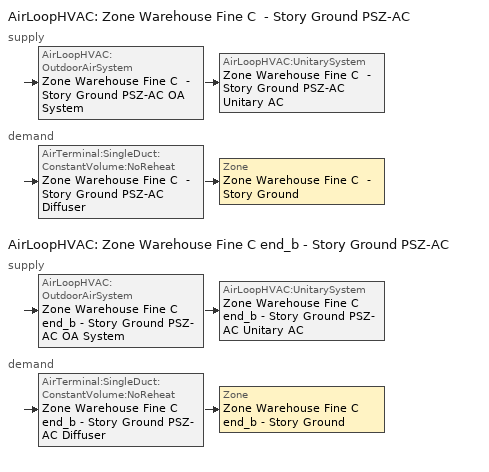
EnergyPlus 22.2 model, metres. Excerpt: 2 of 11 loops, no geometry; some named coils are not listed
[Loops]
AirLoopHVAC 'Zone Warehouse Fine C  - Story Ground PSZ-AC'
 supply: AirLoopHVAC:OutdoorAirSystem 'Zone Warehouse Fine C  - Story Ground PSZ-AC OA System' > AirLoopHVAC:UnitarySystem 'Zone Warehouse Fine C  - Story Ground PSZ-AC Unitary AC'
 demand: AirTerminal:SingleDuct:ConstantVolume:NoReheat 'Zone Warehouse Fine C  - Story Ground PSZ-AC Diffuser' > Zone 'Zone Warehouse Fine C  - Story Ground'
AirLoopHVAC 'Zone Warehouse Fine C end_b - Story Ground PSZ-AC'
 supply: AirLoopHVAC:OutdoorAirSystem 'Zone Warehouse Fine C end_b - Story Ground PSZ-AC OA System' > AirLoopHVAC:UnitarySystem 'Zone Warehouse Fine C end_b - Story Ground PSZ-AC Unitary AC'
 demand: AirTerminal:SingleDuct:ConstantVolume:NoReheat 'Zone Warehouse Fine C end_b - Story Ground PSZ-AC Diffuser' > Zone 'Zone Warehouse Fine C end_b - Story Ground'
[SizingPeriod:DesignDay] Day of Month=21; Day Type=SummerDesignDay; Dry-Bulb Temperature Range Modifier Type=DefaultMultipliers; Humidity Condition Type=Wetbulb; Barometric Pressure {Pa}=100917; Wind Speed {m/s}=5; Wind Direction {deg}=320; Rain Indicator=No; Snow Indicator=No; Daylight Saving Time Indicator=No; Solar Model Indicator=ASHRAETau; Begin Environment Reset Mode=FullResetAtBeginEnvironment
Name | Month | Maximum Dry-Bulb Temperature {C} | Daily Dry-Bulb Temperature Range {deltaC} | Wetbulb or DewPoint at Maximum Dry-Bulb {C} | ASHRAE Clear Sky Optical Depth for Beam Irradiance (taub) | ASHRAE Clear Sky Optical Depth for Diffuse Irradiance (taud)
Kodiak March .4% Condns WB=>MCDB | 3 | 6.3 | 5.5 | 5.2 | 0.337 | 2.384
Kodiak May .4% Condns DB=>MCWB | 5 | 18.8 | 5.9 | 10.5 | 0.314 | 2.447
Kodiak May .4% Condns WB=>MCDB | 5 | 17 | 5.9 | 11.2 | 0.314 | 2.447
Kodiak November .4% Condns DB=>MCWB | 11 | 9.4 | 5.3 | 7.3 | 0.358 | 2.388
Kodiak November .4% Condns WB=>MCDB | 11 | 8.7 | 5.3 | 8.2 | 0.358 | 2.388
Kodiak October .4% Condns DB=>MCWB | 10 | 12.6 | 6.2 | 9.4 | 0.34 | 2.431
Kodiak October .4% Condns WB=>MCDB | 10 | 11.3 | 6.2 | 10.7 | 0.34 | 2.431
Kodiak September .4% Condns DB=>MCWB | 9 | 18 | 6.4 | 12.5 | 0.333 | 2.489
Kodiak September .4% Condns WB=>MCDB | 9 | 16.2 | 6.4 | 13.8 | 0.333 | 2.489
[ZoneControl:Thermostat] Temperature Difference Between Cutout And Setpoint {deltaC}=0
Name | Zone or ZoneList | Control Type Schedule | Control 1
Zone Warehouse Fine C  - Story Ground Thermostat | Zone Warehouse Fine C  - Story Ground | Zone Warehouse Fine C  - Story Ground Thermostat Schedule | Warehouse Fine - 90.1-2016 Thermostat 4
Zone Warehouse Fine C end_b - Story Ground Thermostat | Zone Warehouse Fine C end_b - Story Ground | Zone Warehouse Fine C end_b - Story Ground Thermostat Schedule | Warehouse Fine - 90.1-2016 Thermostat 5
[ThermostatSetpoint:DualSetpoint] Heating Setpoint Temperature Schedule=Warehouse Fine Storage Heating Setpoint Schedule; Cooling Setpoint Temperature Schedule=Warehouse Fine Storage Cooling Setpoint Schedule
Warehouse Fine - 90.1-2016 Thermostat 4; Warehouse Fine - 90.1-2016 Thermostat 5
[Zone equipment]
Zone Warehouse Fine C  - Story Ground: Zone Warehouse Fine C  - Story Ground PSZ-AC Diffuser
Zone Warehouse Fine C end_b - Story Ground: Zone Warehouse Fine C end_b - Story Ground PSZ-AC Diffuser
[Sizing:Zone] Zone Cooling Design Supply Air Temperature Input Method=SupplyAirTemperature; Zone Cooling Design Supply Air Temperature {C}=12.7778; Zone Cooling Design Supply Air Temperature Difference {deltaC}=11.11; Zone Heating Design Supply Air Temperature Input Method=SupplyAirTemperature; Zone Heating Design Supply Air Temperature {C}=50; Zone Heating Design Supply Air Temperature Difference {deltaC}=11.11; Zone Cooling Design Supply Air Humidity Ratio {kgWater/kgDryAir}=0.0085; Zone Heating Design Supply Air Humidity Ratio {kgWater/kgDryAir}=0.008; Cooling Design Air Flow Method=DesignDay; Cooling Design Air Flow Rate {m3/s}=0; Cooling Minimum Air Flow per Zone Floor Area {m3/s-m2}=0.000762; Cooling Minimum Air Flow {m3/s}=0; Cooling Minimum Air Flow Fraction=0; Heating Design Air Flow Method=DesignDay; Heating Design Air Flow Rate {m3/s}=0; Heating Maximum Air Flow per Zone Floor Area {m3/s-m2}=0.002032; Heating Maximum Air Flow {m3/s}=0.141576; Heating Maximum Air Flow Fraction=0.3; Account for Dedicated Outdoor Air System=No; Zone Load Sizing Method=Sensible Load Only No Latent Load; Zone Latent Cooling Design Supply Air Humidity Ratio Input Method=HumidityRatioDifference; Zone Cooling Design Supply Air Humidity Ratio Difference {kgWater/kgDryAir}=0.005; Zone Latent Heating Design Supply Air Humidity Ratio Input Method=HumidityRatioDifference; Zone Humidification Design Supply Air Humidity Ratio Difference {kgWater/kgDryAir}=0.005
Name | Design Specification Outdoor Air Object
Zone Warehouse Fine C  - Story Ground | Zone Warehouse Fine C  - Story Ground DSOA Space List
Zone Warehouse Fine C end_b - Story Ground | Zone Warehouse Fine C end_b - Story Ground DSOA Space List
[DesignSpecification:OutdoorAir]
Warehouse Fine Ventilation: Outdoor Air Method=Sum; Outdoor Air Flow per Person {m3/s-person}=0; Outdoor Air Flow per Zone Floor Area {m3/s-m2}=0.0003048; Outdoor Air Flow per Zone {m3/s}=0; Outdoor Air Flow Air Changes per Hour {1/hr}=0
[DesignSpecification:OutdoorAir:SpaceList] Space Design Specification Outdoor Air Object Name 1=Warehouse Fine Ventilation
Name | Space Name 1
Zone Warehouse Fine C  - Story Ground DSOA Space List | Warehouse Fine C  - Story Ground
Zone Warehouse Fine C end_b - Story Ground DSOA Space List | Warehouse Fine C end_b - Story Ground
[AirTerminal:SingleDuct:ConstantVolume:NoReheat] Availability Schedule=Always On Discrete; Maximum Air Flow Rate {m3/s}=AutoSize
Zone Warehouse Fine C  - Story Ground PSZ-AC Diffuser; Zone Warehouse Fine C end_b - Story Ground PSZ-AC Diffuser
[Controller:MechanicalVentilation] Demand Controlled Ventilation=No; System Outdoor Air Method=ZoneSum; Design Specification Outdoor Air Object Name 1=Warehouse Fine Ventilation
Name | Availability Schedule | Zone or ZoneList Name 1
Controller Mechanical Ventilation 5 | Zone Warehouse Fine C  - Story Ground PSZ-AC Occ Sch | Zone Warehouse Fine C  - Story Ground
Controller Mechanical Ventilation 6 | Zone Warehouse Fine C end_b - Story Ground PSZ-AC Occ Sch | Zone Warehouse Fine C end_b - Story Ground
[AirLoopHVAC] Design Supply Air Flow Rate {m3/s}=AutoSize; Design Return Air Flow Fraction of Supply Air Flow=1
Zone Warehouse Fine C  - Story Ground PSZ-AC; Zone Warehouse Fine C end_b - Story Ground PSZ-AC
[Sizing:System] Type of Load to Size On=Sensible; Design Outdoor Air Flow Rate {m3/s}=Autosize; Central Heating Maximum System Air Flow Ratio=1; Preheat Design Temperature {C}=7.22222; Preheat Design Humidity Ratio {kgWater/kgDryAir}=0.008; Precool Design Temperature {C}=12.7778; Precool Design Humidity Ratio {kgWater/kgDryAir}=0.008; Central Cooling Design Supply Air Temperature {C}=12.7778; Central Heating Design Supply Air Temperature {C}=50; Type of Zone Sum to Use=Coincident; 100% Outdoor Air in Cooling=No; 100% Outdoor Air in Heating=No; Central Cooling Design Supply Air Humidity Ratio {kgWater/kgDryAir}=0.0085; Central Heating Design Supply Air Humidity Ratio {kgWater/kgDryAir}=0.008; Cooling Supply Air Flow Rate Method=DesignDay; Cooling Supply Air Flow Rate {m3/s}=0; Cooling Supply Air Flow Rate Per Floor Area {m3/s-m2}=0.00996765; Cooling Fraction of Autosized Cooling Supply Air Flow Rate=1; Cooling Supply Air Flow Rate Per Unit Cooling Capacity {m3/s-W}=3.94755e-05; Heating Supply Air Flow Rate Method=DesignDay; Heating Supply Air Flow Rate {m3/s}=0; Heating Supply Air Flow Rate Per Floor Area {m3/s-m2}=0.00996765; Heating Fraction of Autosized Heating Supply Air Flow Rate=1; Heating Fraction of Autosized Cooling Supply Air Flow Rate=1; Heating Supply Air Flow Rate Per Unit Heating Capacity {m3/s-W}=3.15882e-05; System Outdoor Air Method=ZoneSum; Zone Maximum Outdoor Air Fraction=1; Cooling Design Capacity Method=CoolingDesignCapacity; Cooling Design Capacity {W}=Autosize; Cooling Design Capacity Per Floor Area {W/m2}=234.7; Fraction of Autosized Cooling Design Capacity=1; Heating Design Capacity Method=HeatingDesignCapacity; Heating Design Capacity {W}=Autosize; Heating Design Capacity Per Floor Area {W/m2}=157; Fraction of Autosized Heating Design Capacity=1; Central Cooling Capacity Control Method=OnOff; Occupant Diversity=Autosize
Zone Warehouse Fine C  - Story Ground PSZ-AC; Zone Warehouse Fine C end_b - Story Ground PSZ-AC
[Controller:OutdoorAir] Minimum Outdoor Air Flow Rate {m3/s}=Autosize; Maximum Outdoor Air Flow Rate {m3/s}=Autosize; Economizer Control Type=NoEconomizer; Economizer Control Action Type=ModulateFlow; Economizer Maximum Limit Dry-Bulb Temperature {C}=28; Economizer Maximum Limit Enthalpy {J/kg}=64000; Lockout Type=LockoutWithHeating; Minimum Limit Type=FixedMinimum; High Humidity Control=No; Control High Indoor Humidity Based on Outdoor Humidity Ratio=Yes; Heat Recovery Bypass Control Type=BypassWhenWithinEconomizerLimits
Name | Minimum Outdoor Air Schedule | Maximum Fraction of Outdoor Air Schedule | Mechanical Ventilation Controller
Zone Warehouse Fine C  - Story Ground PSZ-AC OA System Controller | Zone Warehouse Fine C  - Story Ground PSZ-AC Occ Sch | ZoneWarehouseFineCStoryGroundPSZACmaxOASch | Controller Mechanical Ventilation 5
Zone Warehouse Fine C end_b - Story Ground PSZ-AC OA System Controller | Zone Warehouse Fine C end_b - Story Ground PSZ-AC Occ Sch | ZoneWarehouseFineCendbStoryGroundPSZACmaxOASch | Controller Mechanical Ventilation 6
[SetpointManager:MixedAir] Control Variable=Temperature
Name | Setpoint Node or NodeList
Zone Warehouse Fine C  - Story Ground PSZ-AC Mixed Air Node OS Default SPM | Zone Warehouse Fine C  - Story Ground PSZ-AC Mixed Air Node
Zone Warehouse Fine C end_b - Story Ground PSZ-AC Mixed Air Node OS Default SPM | Zone Warehouse Fine C end_b - Story Ground PSZ-AC Mixed Air Node
[AirLoopHVAC:UnitarySystem] Control Type=Load; Dehumidification Control Type=None; Availability Schedule=Outage Availability Schedule; Fan Placement=DrawThrough; DX Heating Coil Sizing Ratio=1; Use DOAS DX Cooling Coil=No; Minimum Supply Air Temperature {C}=2; Latent Load Control=SensibleOnlyLoadControl; Cooling Supply Air Flow Rate {m3/s}=Autosize; Heating Supply Air Flow Rate {m3/s}=Autosize; No Load Supply Air Flow Rate {m3/s}=Autosize; Maximum Supply Air Temperature {C}=80; Maximum Outdoor Dry-Bulb Temperature for Supplemental Heater Operation {C}=21; Maximum Cycling Rate {cycles/hr}=2.5; Heat Pump Time Constant {s}=60; Fraction of On-Cycle Power Use=0.01; Heat Pump Fan Delay Time {s}=60; Ancillary On-Cycle Electric Power {W}=0; Ancillary Off-Cycle Electric Power {W}=0
Name | Controlling Zone or Thermostat Location | Supply Fan | Supply Air Fan Operating Mode Schedule | Heating Coil | Cooling Coil | Supplemental Heating Coil
Zone Warehouse Fine C  - Story Ground PSZ-AC Unitary AC | Zone Warehouse Fine C  - Story Ground | Zone Warehouse Fine C  - Story Ground PSZ-AC Fan | Zone Warehouse Fine C  - Story Ground PSZ-AC Occ Sch | Zone Warehouse Fine C  - Story Ground PSZ-AC Water Htg Coil | Zone Warehouse Fine C  - Story Ground PSZ-AC 1spd DX AC Clg Coil 26kBtu/hr 14.0SEER | Zone Warehouse Fine C  - Story Ground PSZ-AC Electric Backup Htg Coil
Zone Warehouse Fine C end_b - Story Ground PSZ-AC Unitary AC | Zone Warehouse Fine C end_b - Story Ground | Zone Warehouse Fine C end_b - Story Ground PSZ-AC Fan | Zone Warehouse Fine C end_b - Story Ground PSZ-AC Occ Sch | Zone Warehouse Fine C end_b - Story Ground PSZ-AC Water Htg Coil | Zone Warehouse Fine C end_b - Story Ground PSZ-AC 1spd DX AC Clg Coil 10kBtu/hr 14.0SEER | Zone Warehouse Fine C end_b - Story Ground PSZ-AC Electric Backup Htg Coil
[Fan:OnOff] Availability Schedule=Always On Discrete; Fan Total Efficiency=0.55575; Pressure Rise {Pa}=622.722; Maximum Flow Rate {m3/s}=Autosize; Motor Efficiency=0.855; Motor In Airstream Fraction=1
Name | Fan Power Ratio Function of Speed Ratio Curve | Fan Efficiency Ratio Function of Speed Ratio Curve
Zone Warehouse Fine C  - Story Ground PSZ-AC Fan | Fan On Off Power Curve 4 | Fan On Off Efficiency Curve 4
Zone Warehouse Fine C end_b - Story Ground PSZ-AC Fan | Fan On Off Power Curve 5 | Fan On Off Efficiency Curve 5
[Coil:Cooling:DX:SingleSpeed] Availability Schedule=Always On Discrete; Gross Rated Total Cooling Capacity {W}=Autosize; Gross Rated Sensible Heat Ratio=Autosize; Gross Rated Cooling COP {W/W}=4.11713; Rated Air Flow Rate {m3/s}=Autosize; Rated Evaporator Fan Power Per Volume Flow Rate 2017 {W/(m3/s)}=773.3; Rated Evaporator Fan Power Per Volume Flow Rate 2023 {W/(m3/s)}=934.4; Total Cooling Capacity Function of Temperature Curve=PSZ-AC_Unitary_PackagecoolCapFT; Total Cooling Capacity Function of Flow Fraction Curve=PSZ-AC_Unitary_PackagecoolFFF; Energy Input Ratio Function of Temperature Curve=PSZ-AC DX Unitary Package EIRFT; Energy Input Ratio Function of Flow Fraction Curve=PSZ-AC_Unitary_PackagecoolEIRFFF; Part Load Fraction Correlation Curve=PSZ-AC_Unitary_PackagecoolPLR; Minimum Outdoor Dry-Bulb Temperature for Compressor Operation {C}=-25; Nominal Time for Condensate Removal to Begin {s}=0; Ratio of Initial Moisture Evaporation Rate and Steady State Latent Capacity=0; Maximum Cycling Rate {cycles/hr}=0; Latent Capacity Time Constant {s}=0; Condenser Type=AirCooled; Evaporative Condenser Effectiveness=0.9; Evaporative Condenser Air Flow Rate {m3/s}=Autosize; Evaporative Condenser Pump Rated Power Consumption {W}=Autosize; Crankcase Heater Capacity {W}=0; Maximum Outdoor Dry-Bulb Temperature for Crankcase Heater Operation {C}=10; Basin Heater Capacity {W/K}=0; Basin Heater Setpoint Temperature {C}=2
Zone Warehouse Fine C  - Story Ground PSZ-AC 1spd DX AC Clg Coil 26kBtu/hr 14.0SEER; Zone Warehouse Fine C end_b - Story Ground PSZ-AC 1spd DX AC Clg Coil 10kBtu/hr 14.0SEER
[Coil:Heating:Electric] Availability Schedule=Always On Discrete; Efficiency=1; Nominal Capacity {W}=Autosize
Zone Warehouse Fine C  - Story Ground PSZ-AC Electric Backup Htg Coil; Zone Warehouse Fine C end_b - Story Ground PSZ-AC Electric Backup Htg Coil
[SetpointManager:SingleZone:Reheat] Control Variable=Temperature; Minimum Supply Air Temperature {C}=12.7778; Maximum Supply Air Temperature {C}=50
Name | Control Zone | Setpoint Node or NodeList
Zone Warehouse Fine C  - Story Ground Setpoint Manager SZ Reheat | Zone Warehouse Fine C  - Story Ground | Zone Warehouse Fine C  - Story Ground PSZ-AC Supply Outlet Node
Zone Warehouse Fine C end_b - Story Ground Setpoint Manager SZ Reheat | Zone Warehouse Fine C end_b - Story Ground | Zone Warehouse Fine C end_b - Story Ground PSZ-AC Supply Outlet Node
[Schedule:Day:Interval]
Warehouse Fine Storage Heating Setpoint Schedule Default; autogen Warehouse Fine Storage Heating Setpoint Schedule 0_day_sch; autogen Warehouse Fine Storage Heating Setpoint Schedule 1_day_sch: Average, 24:00, 15.56
Warehouse Fine Storage Heating Setpoint Schedule Summer Design Day; Warehouse Fine Storage Heating Setpoint Schedule Winter Design Day: No, 24:00, 15.56
Warehouse Fine Storage Cooling Setpoint Schedule Default: Average, 24:00, 67.3306
Warehouse Fine Storage Cooling Setpoint Schedule Summer Design Day; Warehouse Fine Storage Cooling Setpoint Schedule Winter Design Day: No, 24:00, 26.7
Zone Warehouse Fine C  - Story Ground PSZ-AC Occ Sch Sunday; Zone Warehouse Fine C  - Story Ground PSZ-AC Occ Sch Default; Zone Warehouse Fine C end_b - Story Ground PSZ-AC Occ Sch Sunday; Zone Warehouse Fine C end_b - Story Ground PSZ-AC Occ Sch Default: No, 24:00, 0
Schedule Day 156; Schedule Day 157; Schedule Day 158; Schedule Day 159; Schedule Day 160; Schedule Day 161; Schedule Day 162; Schedule Day 163; Schedule Day 252; Schedule Day 253; Schedule Day 254; Schedule Day 255; Schedule Day 256; Schedule Day 257; Schedule Day 258; Schedule Day 259; Schedule Day 37; Schedule Day 38; Schedule Day 39; Schedule Day 40; Schedule Day 41; Schedule Day 42; Schedule Day 77; Schedule Day 78; Schedule Day 79; Schedule Day 80; Schedule Day 81; Schedule Day 82: No, 01:00, 0, 02:00, 0, 03:00, 0, 04:00, 0, 05:00, 0, 06:00, 0, 07:00, 0, 08:00, 0, 09:00, 0, 10:00, 0, 11:00, 0, 12:00, 0, 13:00, 0, 14:00, 0, 15:00, 0, 16:00, 0, 17:00, 0, 18:00, 0, 19:00, 0, 20:00, 0, 21:00, 0, 22:00, 0, 23:00, 0, 24:00, 0
Zone Warehouse Fine C  - Story Ground PSZ-AC Occ Sch Summer Design Day; Zone Warehouse Fine C  - Story Ground PSZ-AC Occ Sch Winter Design Day; Zone Warehouse Fine C end_b - Story Ground PSZ-AC Occ Sch Summer Design Day; Zone Warehouse Fine C end_b - Story Ground PSZ-AC Occ Sch Winter Design Day: No, 24:00, 1
Schedule Day 36; Schedule Day 76: No, 01:00, 0.7, 02:00, 0.7, 03:00, 0.7, 04:00, 0.7, 05:00, 0.7, 06:00, 0, 07:00, 0, 08:00, 0, 09:00, 0, 10:00, 0, 11:00, 0, 12:00, 0, 13:00, 0, 14:00, 0, 15:00, 0, 16:00, 0, 17:00, 0, 18:00, 0, 19:00, 0, 20:00, 0, 21:00, 0, 22:00, 0, 23:00, 0, 24:00, 0
Schedule Day 43; Schedule Day 83: No, 01:00, 0.7, 02:00, 0.7, 03:00, 0.7, 04:00, 0.7, 05:00, 0.7, 06:00, 0.7, 07:00, 0.7, 08:00, 0.7, 09:00, 0.7, 10:00, 0.7, 11:00, 0.7, 12:00, 0.7, 13:00, 0.7, 14:00, 0.7, 15:00, 0.7, 16:00, 0.7, 17:00, 0.7, 18:00, 0.7, 19:00, 0.7, 20:00, 0.7, 21:00, 0.7, 22:00, 0.7, 23:00, 0.7, 24:00, 0.7
ZoneWarehouseFineCendbStoryGroundPSZACmaxOASchDefault; ZoneWarehouseFineCStoryGroundPSZACmaxOASchDefault: No, 24:00, 0.7
[Schedule:Week:Daily]
Warehouse Fine Storage Heating Setpoint Schedule Week Rule - Jan1-Feb25: Warehouse Fine Storage Heating Setpoint Schedule Default, autogen Warehouse Fine Storage Heating Setpoint Schedule 0_day_sch, Warehouse Fine Storage Heating Setpoint Schedule Default, Warehouse Fine Storage Heating Setpoint Schedule Default, autogen Warehouse Fine Storage Heating Setpoint Schedule 1_day_sch, Warehouse Fine Storage Heating Setpoint Schedule Default, Warehouse Fine Storage Heating Setpoint Schedule Default, Warehouse Fine Storage Heating Setpoint Schedule Default, Warehouse Fine Storage Heating Setpoint Schedule Summer Design Day, Warehouse Fine Storage Heating Setpoint Schedule Winter Design Day, Warehouse Fine Storage Heating Setpoint Schedule Default, Warehouse Fine Storage Heating Setpoint Schedule Default
Warehouse Fine Storage Heating Setpoint Schedule Week Rule - Feb26-Mar4: Warehouse Fine Storage Heating Setpoint Schedule Default, autogen Warehouse Fine Storage Heating Setpoint Schedule 0_day_sch, Warehouse Fine Storage Heating Setpoint Schedule Default, autogen Warehouse Fine Storage Heating Setpoint Schedule 1_day_sch, Warehouse Fine Storage Heating Setpoint Schedule Default, Warehouse Fine Storage Heating Setpoint Schedule Default, Warehouse Fine Storage Heating Setpoint Schedule Default, Warehouse Fine Storage Heating Setpoint Schedule Default, Warehouse Fine Storage Heating Setpoint Schedule Summer Design Day, Warehouse Fine Storage Heating Setpoint Schedule Winter Design Day, Warehouse Fine Storage Heating Setpoint Schedule Default, Warehouse Fine Storage Heating Setpoint Schedule Default
Warehouse Fine Storage Heating Setpoint Schedule Week Rule - Mar5-Dec31: autogen Warehouse Fine Storage Heating Setpoint Schedule 0_day_sch, Warehouse Fine Storage Heating Setpoint Schedule Default, Warehouse Fine Storage Heating Setpoint Schedule Default, autogen Warehouse Fine Storage Heating Setpoint Schedule 1_day_sch, Warehouse Fine Storage Heating Setpoint Schedule Default, Warehouse Fine Storage Heating Setpoint Schedule Default, Warehouse Fine Storage Heating Setpoint Schedule Default, Warehouse Fine Storage Heating Setpoint Schedule Default, Warehouse Fine Storage Heating Setpoint Schedule Summer Design Day, Warehouse Fine Storage Heating Setpoint Schedule Winter Design Day, Warehouse Fine Storage Heating Setpoint Schedule Default, Warehouse Fine Storage Heating Setpoint Schedule Default
Warehouse Fine Storage Cooling Setpoint Schedule Week Rule - Jan1-Dec31: Warehouse Fine Storage Cooling Setpoint Schedule Default, Warehouse Fine Storage Cooling Setpoint Schedule Default, Warehouse Fine Storage Cooling Setpoint Schedule Default, Warehouse Fine Storage Cooling Setpoint Schedule Default, Warehouse Fine Storage Cooling Setpoint Schedule Default, Warehouse Fine Storage Cooling Setpoint Schedule Default, Warehouse Fine Storage Cooling Setpoint Schedule Default, Warehouse Fine Storage Cooling Setpoint Schedule Default, Warehouse Fine Storage Cooling Setpoint Schedule Summer Design Day, Warehouse Fine Storage Cooling Setpoint Schedule Winter Design Day, Warehouse Fine Storage Cooling Setpoint Schedule Default, Warehouse Fine Storage Cooling Setpoint Schedule Default
Zone Warehouse Fine C  - Story Ground PSZ-AC Occ Sch Week Rule - Jan1-Apr29; Zone Warehouse Fine C  - Story Ground PSZ-AC Occ Sch Week Rule - May14-Dec31: Zone Warehouse Fine C  - Story Ground PSZ-AC Occ Sch Sunday, Zone Warehouse Fine C  - Story Ground PSZ-AC Occ Sch Sunday, Zone Warehouse Fine C  - Story Ground PSZ-AC Occ Sch Sunday, Zone Warehouse Fine C  - Story Ground PSZ-AC Occ Sch Sunday, Zone Warehouse Fine C  - Story Ground PSZ-AC Occ Sch Default, Zone Warehouse Fine C  - Story Ground PSZ-AC Occ Sch Sunday, Zone Warehouse Fine C  - Story Ground PSZ-AC Occ Sch Sunday, Zone Warehouse Fine C  - Story Ground PSZ-AC Occ Sch Default, Zone Warehouse Fine C  - Story Ground PSZ-AC Occ Sch Summer Design Day, Zone Warehouse Fine C  - Story Ground PSZ-AC Occ Sch Winter Design Day, Zone Warehouse Fine C  - Story Ground PSZ-AC Occ Sch Default, Zone Warehouse Fine C  - Story Ground PSZ-AC Occ Sch Default
Zone Warehouse Fine C  - Story Ground PSZ-AC Occ Sch Week Rule - Apr30-May6: Zone Warehouse Fine C  - Story Ground PSZ-AC Occ Sch Sunday, Zone Warehouse Fine C  - Story Ground PSZ-AC Occ Sch Sunday, Zone Warehouse Fine C  - Story Ground PSZ-AC Occ Sch Sunday, Zone Warehouse Fine C  - Story Ground PSZ-AC Occ Sch Sunday, Schedule Day 156, Schedule Day 157, Schedule Day 158, Zone Warehouse Fine C  - Story Ground PSZ-AC Occ Sch Default, Zone Warehouse Fine C  - Story Ground PSZ-AC Occ Sch Summer Design Day, Zone Warehouse Fine C  - Story Ground PSZ-AC Occ Sch Winter Design Day, Zone Warehouse Fine C  - Story Ground PSZ-AC Occ Sch Default, Zone Warehouse Fine C  - Story Ground PSZ-AC Occ Sch Default
Zone Warehouse Fine C  - Story Ground PSZ-AC Occ Sch Week Rule - May7-May13: Schedule Day 159, Schedule Day 160, Schedule Day 161, Schedule Day 162, Schedule Day 163, Zone Warehouse Fine C  - Story Ground PSZ-AC Occ Sch Sunday, Zone Warehouse Fine C  - Story Ground PSZ-AC Occ Sch Sunday, Zone Warehouse Fine C  - Story Ground PSZ-AC Occ Sch Default, Zone Warehouse Fine C  - Story Ground PSZ-AC Occ Sch Summer Design Day, Zone Warehouse Fine C  - Story Ground PSZ-AC Occ Sch Winter Design Day, Zone Warehouse Fine C  - Story Ground PSZ-AC Occ Sch Default, Zone Warehouse Fine C  - Story Ground PSZ-AC Occ Sch Default
Zone Warehouse Fine C end_b - Story Ground PSZ-AC Occ Sch Week Rule - Jan1-Apr29; Zone Warehouse Fine C end_b - Story Ground PSZ-AC Occ Sch Week Rule - May14-Dec31: Zone Warehouse Fine C end_b - Story Ground PSZ-AC Occ Sch Sunday, Zone Warehouse Fine C end_b - Story Ground PSZ-AC Occ Sch Sunday, Zone Warehouse Fine C end_b - Story Ground PSZ-AC Occ Sch Sunday, Zone Warehouse Fine C end_b - Story Ground PSZ-AC Occ Sch Sunday, Zone Warehouse Fine C end_b - Story Ground PSZ-AC Occ Sch Default, Zone Warehouse Fine C end_b - Story Ground PSZ-AC Occ Sch Sunday, Zone Warehouse Fine C end_b - Story Ground PSZ-AC Occ Sch Sunday, Zone Warehouse Fine C end_b - Story Ground PSZ-AC Occ Sch Default, Zone Warehouse Fine C end_b - Story Ground PSZ-AC Occ Sch Summer Design Day, Zone Warehouse Fine C end_b - Story Ground PSZ-AC Occ Sch Winter Design Day, Zone Warehouse Fine C end_b - Story Ground PSZ-AC Occ Sch Default, Zone Warehouse Fine C end_b - Story Ground PSZ-AC Occ Sch Default
Zone Warehouse Fine C end_b - Story Ground PSZ-AC Occ Sch Week Rule - Apr30-May6: Zone Warehouse Fine C end_b - Story Ground PSZ-AC Occ Sch Sunday, Zone Warehouse Fine C end_b - Story Ground PSZ-AC Occ Sch Sunday, Zone Warehouse Fine C end_b - Story Ground PSZ-AC Occ Sch Sunday, Zone Warehouse Fine C end_b - Story Ground PSZ-AC Occ Sch Sunday, Schedule Day 252, Schedule Day 253, Schedule Day 254, Zone Warehouse Fine C end_b - Story Ground PSZ-AC Occ Sch Default, Zone Warehouse Fine C end_b - Story Ground PSZ-AC Occ Sch Summer Design Day, Zone Warehouse Fine C end_b - Story Ground PSZ-AC Occ Sch Winter Design Day, Zone Warehouse Fine C end_b - Story Ground PSZ-AC Occ Sch Default, Zone Warehouse Fine C end_b - Story Ground PSZ-AC Occ Sch Default
Zone Warehouse Fine C end_b - Story Ground PSZ-AC Occ Sch Week Rule - May7-May13: Schedule Day 255, Schedule Day 256, Schedule Day 257, Schedule Day 258, Schedule Day 259, Zone Warehouse Fine C end_b - Story Ground PSZ-AC Occ Sch Sunday, Zone Warehouse Fine C end_b - Story Ground PSZ-AC Occ Sch Sunday, Zone Warehouse Fine C end_b - Story Ground PSZ-AC Occ Sch Default, Zone Warehouse Fine C end_b - Story Ground PSZ-AC Occ Sch Summer Design Day, Zone Warehouse Fine C end_b - Story Ground PSZ-AC Occ Sch Winter Design Day, Zone Warehouse Fine C end_b - Story Ground PSZ-AC Occ Sch Default, Zone Warehouse Fine C end_b - Story Ground PSZ-AC Occ Sch Default
ZoneWarehouseFineCendbStoryGroundPSZACmaxOASch Week Rule - Jan1-Apr29; ZoneWarehouseFineCendbStoryGroundPSZACmaxOASch Week Rule - May14-Dec31: ZoneWarehouseFineCendbStoryGroundPSZACmaxOASchDefault, ZoneWarehouseFineCendbStoryGroundPSZACmaxOASchDefault, ZoneWarehouseFineCendbStoryGroundPSZACmaxOASchDefault, ZoneWarehouseFineCendbStoryGroundPSZACmaxOASchDefault, ZoneWarehouseFineCendbStoryGroundPSZACmaxOASchDefault, ZoneWarehouseFineCendbStoryGroundPSZACmaxOASchDefault, ZoneWarehouseFineCendbStoryGroundPSZACmaxOASchDefault, ZoneWarehouseFineCendbStoryGroundPSZACmaxOASchDefault, ZoneWarehouseFineCendbStoryGroundPSZACmaxOASchDefault, ZoneWarehouseFineCendbStoryGroundPSZACmaxOASchDefault, ZoneWarehouseFineCendbStoryGroundPSZACmaxOASchDefault, ZoneWarehouseFineCendbStoryGroundPSZACmaxOASchDefault
ZoneWarehouseFineCendbStoryGroundPSZACmaxOASch Week Rule - Apr30-May6: ZoneWarehouseFineCendbStoryGroundPSZACmaxOASchDefault, ZoneWarehouseFineCendbStoryGroundPSZACmaxOASchDefault, ZoneWarehouseFineCendbStoryGroundPSZACmaxOASchDefault, ZoneWarehouseFineCendbStoryGroundPSZACmaxOASchDefault, Schedule Day 36, Schedule Day 37, Schedule Day 38, ZoneWarehouseFineCendbStoryGroundPSZACmaxOASchDefault, ZoneWarehouseFineCendbStoryGroundPSZACmaxOASchDefault, ZoneWarehouseFineCendbStoryGroundPSZACmaxOASchDefault, ZoneWarehouseFineCendbStoryGroundPSZACmaxOASchDefault, ZoneWarehouseFineCendbStoryGroundPSZACmaxOASchDefault
ZoneWarehouseFineCendbStoryGroundPSZACmaxOASch Week Rule - May7-May13: Schedule Day 39, Schedule Day 40, Schedule Day 41, Schedule Day 42, Schedule Day 43, ZoneWarehouseFineCendbStoryGroundPSZACmaxOASchDefault, ZoneWarehouseFineCendbStoryGroundPSZACmaxOASchDefault, ZoneWarehouseFineCendbStoryGroundPSZACmaxOASchDefault, ZoneWarehouseFineCendbStoryGroundPSZACmaxOASchDefault, ZoneWarehouseFineCendbStoryGroundPSZACmaxOASchDefault, ZoneWarehouseFineCendbStoryGroundPSZACmaxOASchDefault, ZoneWarehouseFineCendbStoryGroundPSZACmaxOASchDefault
ZoneWarehouseFineCStoryGroundPSZACmaxOASch Week Rule - Jan1-Apr29; ZoneWarehouseFineCStoryGroundPSZACmaxOASch Week Rule - May14-Dec31: ZoneWarehouseFineCStoryGroundPSZACmaxOASchDefault, ZoneWarehouseFineCStoryGroundPSZACmaxOASchDefault, ZoneWarehouseFineCStoryGroundPSZACmaxOASchDefault, ZoneWarehouseFineCStoryGroundPSZACmaxOASchDefault, ZoneWarehouseFineCStoryGroundPSZACmaxOASchDefault, ZoneWarehouseFineCStoryGroundPSZACmaxOASchDefault, ZoneWarehouseFineCStoryGroundPSZACmaxOASchDefault, ZoneWarehouseFineCStoryGroundPSZACmaxOASchDefault, ZoneWarehouseFineCStoryGroundPSZACmaxOASchDefault, ZoneWarehouseFineCStoryGroundPSZACmaxOASchDefault, ZoneWarehouseFineCStoryGroundPSZACmaxOASchDefault, ZoneWarehouseFineCStoryGroundPSZACmaxOASchDefault
ZoneWarehouseFineCStoryGroundPSZACmaxOASch Week Rule - Apr30-May6: ZoneWarehouseFineCStoryGroundPSZACmaxOASchDefault, ZoneWarehouseFineCStoryGroundPSZACmaxOASchDefault, ZoneWarehouseFineCStoryGroundPSZACmaxOASchDefault, ZoneWarehouseFineCStoryGroundPSZACmaxOASchDefault, Schedule Day 76, Schedule Day 77, Schedule Day 78, ZoneWarehouseFineCStoryGroundPSZACmaxOASchDefault, ZoneWarehouseFineCStoryGroundPSZACmaxOASchDefault, ZoneWarehouseFineCStoryGroundPSZACmaxOASchDefault, ZoneWarehouseFineCStoryGroundPSZACmaxOASchDefault, ZoneWarehouseFineCStoryGroundPSZACmaxOASchDefault
ZoneWarehouseFineCStoryGroundPSZACmaxOASch Week Rule - May7-May13: Schedule Day 79, Schedule Day 80, Schedule Day 81, Schedule Day 82, Schedule Day 83, ZoneWarehouseFineCStoryGroundPSZACmaxOASchDefault, ZoneWarehouseFineCStoryGroundPSZACmaxOASchDefault, ZoneWarehouseFineCStoryGroundPSZACmaxOASchDefault, ZoneWarehouseFineCStoryGroundPSZACmaxOASchDefault, ZoneWarehouseFineCStoryGroundPSZACmaxOASchDefault, ZoneWarehouseFineCStoryGroundPSZACmaxOASchDefault, ZoneWarehouseFineCStoryGroundPSZACmaxOASchDefault
[Schedule:Year]
Warehouse Fine Storage Heating Setpoint Schedule: Warehouse Fine Storage Heating Setpoint Schedule Week Rule - Jan1-Feb25, 1, 1, 2, 25, Warehouse Fine Storage Heating Setpoint Schedule Week Rule - Feb26-Mar4, 2, 26, 3, 4, Warehouse Fine Storage Heating Setpoint Schedule Week Rule - Mar5-Dec31, 3, 5, 12, 31
Warehouse Fine Storage Cooling Setpoint Schedule: Warehouse Fine Storage Cooling Setpoint Schedule Week Rule - Jan1-Dec31, 1, 1, 12, 31
Zone Warehouse Fine C  - Story Ground PSZ-AC Occ Sch: Zone Warehouse Fine C  - Story Ground PSZ-AC Occ Sch Week Rule - Jan1-Apr29, 1, 1, 4, 29, Zone Warehouse Fine C  - Story Ground PSZ-AC Occ Sch Week Rule - Apr30-May6, 4, 30, 5, 6, Zone Warehouse Fine C  - Story Ground PSZ-AC Occ Sch Week Rule - May7-May13, 5, 7, 5, 13, Zone Warehouse Fine C  - Story Ground PSZ-AC Occ Sch Week Rule - May14-Dec31, 5, 14, 12, 31
Zone Warehouse Fine C end_b - Story Ground PSZ-AC Occ Sch: Zone Warehouse Fine C end_b - Story Ground PSZ-AC Occ Sch Week Rule - Jan1-Apr29, 1, 1, 4, 29, Zone Warehouse Fine C end_b - Story Ground PSZ-AC Occ Sch Week Rule - Apr30-May6, 4, 30, 5, 6, Zone Warehouse Fine C end_b - Story Ground PSZ-AC Occ Sch Week Rule - May7-May13, 5, 7, 5, 13, Zone Warehouse Fine C end_b - Story Ground PSZ-AC Occ Sch Week Rule - May14-Dec31, 5, 14, 12, 31
ZoneWarehouseFineCendbStoryGroundPSZACmaxOASch: ZoneWarehouseFineCendbStoryGroundPSZACmaxOASch Week Rule - Jan1-Apr29, 1, 1, 4, 29, ZoneWarehouseFineCendbStoryGroundPSZACmaxOASch Week Rule - Apr30-May6, 4, 30, 5, 6, ZoneWarehouseFineCendbStoryGroundPSZACmaxOASch Week Rule - May7-May13, 5, 7, 5, 13, ZoneWarehouseFineCendbStoryGroundPSZACmaxOASch Week Rule - May14-Dec31, 5, 14, 12, 31
ZoneWarehouseFineCStoryGroundPSZACmaxOASch: ZoneWarehouseFineCStoryGroundPSZACmaxOASch Week Rule - Jan1-Apr29, 1, 1, 4, 29, ZoneWarehouseFineCStoryGroundPSZACmaxOASch Week Rule - Apr30-May6, 4, 30, 5, 6, ZoneWarehouseFineCStoryGroundPSZACmaxOASch Week Rule - May7-May13, 5, 7, 5, 13, ZoneWarehouseFineCStoryGroundPSZACmaxOASch Week Rule - May14-Dec31, 5, 14, 12, 31
[Schedule:Compact]
Outage Availability Schedule: Through: 01/01, For: AllDays, Until: 24:00, 1, Through: 01/02, For: AllDays, Until: 24:00, 1, Through: 01/03, For: AllDays, Until: 24:00, 1, Through: 01/04, For: AllDays, Until: 24:00, 1, Through: 01/05, For: AllDays, Until: 24:00, 1, Through: 01/06, For: AllDays, Until: 24:00, 1, Through: 01/07, For: AllDays, Until: 24:00, 1, Through: 01/08, For: AllDays, Until: 24:00, 1, Through: 01/09, For: AllDays, Until: 24:00, 1, Through: 01/10, For: AllDays, Until: 24:00, 1, Through: 01/11, For: AllDays, Until: 24:00, 1, Through: 01/12, For: AllDays, Until: 24:00, 1, Through: 01/13, For: AllDays, Until: 24:00, 1, Through: 01/14, For: AllDays, Until: 24:00, 1, Through: 01/15, For: AllDays, Until: 24:00, 1, Through: 01/16, For: AllDays, Until: 24:00, 1, Through: 01/17, For: AllDays, Until: 24:00, 1, Through: 01/18, For: AllDays, Until: 24:00, 1, Through: 01/19, For: AllDays, Until: 24:00, 1, Through: 01/20, For: AllDays, Until: 24:00, 1, Through: 01/21, For: AllDays, Until: 24:00, 1, Through: 01/22, For: AllDays, Until: 24:00, 1, Through: 01/23, For: AllDays, Until: 24:00, 1, Through: 01/24, For: AllDays, Until: 24:00, 1, Through: 01/25, For: AllDays, Until: 24:00, 1, Through: 01/26, For: AllDays, Until: 24:00, 1, Through: 01/27, For: AllDays, Until: 24:00, 1, Through: 01/28, For: AllDays, Until: 24:00, 1, Through: 01/29, For: AllDays, Until: 24:00, 1, Through: 01/30, For: AllDays, Until: 24:00, 1, Through: 01/31, For: AllDays, Until: 24:00, 1, Through: 02/01, For: AllDays, Until: 24:00, 1, Through: 02/02, For: AllDays, Until: 24:00, 1, Through: 02/03, For: AllDays, Until: 24:00, 1, Through: 02/04, For: AllDays, Until: 24:00, 1, Through: 02/05, For: AllDays, Until: 24:00, 1, Through: 02/06, For: AllDays, Until: 24:00, 1, Through: 02/07, For: AllDays, Until: 24:00, 1, Through: 02/08, For: AllDays, Until: 24:00, 1, Through: 02/09, For: AllDays, Until: 24:00, 1, Through: 02/10, For: AllDays, Until: 24:00, 1, Through: 02/11, For: AllDays, Until: 24:00, 1, Through: 02/12, For: AllDays, Until: 24:00, 1, Through: 02/13, For: AllDays, Until: 24:00, 1, Through: 02/14, For: AllDays, Until: 24:00, 1, Through: 02/15, For: AllDays, Until: 24:00, 1, Through: 02/16, For: AllDays, Until: 24:00, 1, Through: 02/17, For: AllDays, Until: 24:00, 1, Through: 02/18, For: AllDays, Until: 24:00, 1, Through: 02/19, For: AllDays, Until: 24:00, 1, Through: 02/20, For: AllDays, Until: 24:00, 1, Through: 02/21, For: AllDays, Until: 24:00, 1, Through: 02/22, For: AllDays, Until: 24:00, 1, Through: 02/23, For: AllDays, Until: 24:00, 1, Through: 02/24, For: AllDays, Until: 24:00, 1, Through: 02/25, For: AllDays, Until: 24:00, 1, Through: 02/26, For: AllDays, Until: 24:00, 1, Through: 02/27, For: AllDays, Until: 24:00, 1, Through: 02/28, For: AllDays, Until: 24:00, 1, Through: 03/01, For: AllDays, Until: 24:00, 1, Through: 03/02, For: AllDays, Until: 24:00, 1, Through: 03/03, For: AllDays, Until: 24:00, 1, Through: 03/04, For: AllDays, Until: 24:00, 1, Through: 03/05, For: AllDays, Until: 24:00, 1, Through: 03/06, For: AllDays, Until: 24:00, 1, Through: 03/07, For: AllDays, Until: 24:00, 1, Through: 03/08, For: AllDays, Until: 24:00, 1, Through: 03/09, For: AllDays, Until: 24:00, 1, Through: 03/10, For: AllDays, Until: 24:00, 1, Through: 03/11, For: AllDays, Until: 24:00, 1, Through: 03/12, For: AllDays, Until: 24:00, 1, Through: 03/13, For: AllDays, Until: 24:00, 1, Through: 03/14, For: AllDays, Until: 24:00, 1, Through: 03/15, For: AllDays, Until: 24:00, 1, Through: 03/16, For: AllDays, Until: 24:00, 1, Through: 03/17, For: AllDays, Until: 24:00, 1, Through: 03/18, For: AllDays, Until: 24:00, 1, Through: 03/19, For: AllDays, Until: 24:00, 1, Through: 03/20, For: AllDays, Until: 24:00, 1, Through: 03/21, For: AllDays, Until: 24:00, 1, Through: 03/22, For: AllDays, Until: 24:00, 1, Through: 03/23, For: AllDays, Until: 24:00, 1, Through: 03/24, For: AllDays, Until: 24:00, 1, Through: 03/25, For: AllDays, Until: 24:00, 1, Through: 03/26, For: AllDays, Until: 24:00, 1, Through: 03/27, For: AllDays, Until: 24:00, 1, Through: 03/28, For: AllDays, Until: 24:00, 1, Through: 03/29, For: AllDays, Until: 24:00, 1, Through: 03/30, For: AllDays, Until: 24:00, 1, Through: 03/31, For: AllDays, Until: 24:00, 1, Through: 04/01, For: AllDays, Until: 24:00, 1, Through: 04/02, For: AllDays, Until: 24:00, 1, Through: 04/03, For: AllDays, Until: 24:00, 1, Through: 04/04, For: AllDays, Until: 24:00, 1, Through: 04/05, For: AllDays, Until: 24:00, 1, Through: 04/06, For: AllDays, Until: 24:00, 1, Through: 04/07, For: AllDays, Until: 24:00, 1, Through: 04/08, For: AllDays, Until: 24:00, 1, Through: 04/09, For: AllDays, Until: 24:00, 1, Through: 04/10, For: AllDays, Until: 24:00, 1, Through: 04/11, For: AllDays, Until: 24:00, 1, Through: 04/12, For: AllDays, Until: 24:00, 1, Through: 04/13, For: AllDays, Until: 24:00, 1, Through: 04/14, For: AllDays, Until: 24:00, 1, Through: 04/15, For: AllDays, Until: 24:00, 1, Through: 04/16, For: AllDays, Until: 24:00, 1, Through: 04/17, For: AllDays, Until: 24:00, 1, Through: 04/18, For: AllDays, Until: 24:00, 1, Through: 04/19, For: AllDays, Until: 24:00, 1, Through: 04/20, For: AllDays, Until: 24:00, 1, Through: 04/21, For: AllDays, Until: 24:00, 1, Through: 04/22, For: AllDays, Until: 24:00, 1, Through: 04/23, For: AllDays, Until: 24:00, 1, Through: 04/24, For: AllDays, Until: 24:00, 1, Through: 04/25, For: AllDays, Until: 24:00, 1, Through: 04/26, For: AllDays, Until: 24:00, 1, Through: 04/27, For: AllDays, Until: 24:00, 1, Through: 04/28, For: AllDays, Until: 24:00, 1, Through: 04/29, For: AllDays, Until: 24:00, 1, Through: 04/30, For: AllDays, Until: 24:00, 1, Through: 05/01, For: AllDays, Until: 24:00, 1, Through: 05/02, For: AllDays, Until: 24:00, 1, Through: 05/03, For: AllDays, Until: 24:00, 1, Through: 05/04, For: AllDays, Until: 05:00, 1, Until: 24:00, 0, Through: 05/05, For: AllDays, Until: 24:00, 0, Through: 05/06, For: AllDays, Until: 24:00, 0, Through: 05/07, For: AllDays, Until: 24:00, 0, Through: 05/08, For: AllDays, Until: 24:00, 0, Through: 05/09, For: AllDays, Until: 24:00, 0, Through: 05/10, For: AllDays, Until: 23:00, 0, Until: 24:00, 1, Through: 05/11, For: AllDays, Until: 24:00, 1, Through: 05/12, For: AllDays, Until: 24:00, 1, Through: 05/13, For: AllDays, Until: 24:00, 1, Through: 05/14, For: AllDays, Until: 24:00, 1, Through: 05/15, For: AllDays, Until: 24:00, 1, Through: 05/16, For: AllDays, Until: 24:00, 1, Through: 05/17, For: AllDays, Until: 24:00, 1, Through: 05/18, For: AllDays, Until: 24:00, 1, Through: 05/19, For: AllDays, Until: 24:00, 1, Through: 05/20, For: AllDays, Until: 24:00, 1, Through: 05/21, For: AllDays, Until: 24:00, 1, Through: 05/22, For: AllDays, Until: 24:00, 1, Through: 05/23, For: AllDays, Until: 24:00, 1, Through: 05/24, For: AllDays, Until: 24:00, 1, Through: 05/25, For: AllDays, Until: 24:00, 1, Through: 05/26, For: AllDays, Until: 24:00, 1, Through: 05/27, For: AllDays, Until: 24:00, 1, Through: 05/28, For: AllDays, Until: 24:00, 1, Through: 05/29, For: AllDays, Until: 24:00, 1, Through: 05/30, For: AllDays, Until: 24:00, 1, Through: 05/31, For: AllDays, Until: 24:00, 1, Through: 06/01, For: AllDays, Until: 24:00, 1, Through: 06/02, For: AllDays, Until: 24:00, 1, Through: 06/03, For: AllDays, Until: 24:00, 1, Through: 06/04, For: AllDays, Until: 24:00, 1, Through: 06/05, For: AllDays, Until: 24:00, 1, Through: 06/06, For: AllDays, Until: 24:00, 1, Through: 06/07, For: AllDays, Until: 24:00, 1, Through: 06/08, For: AllDays, Until: 24:00, 1, Through: 06/09, For: AllDays, Until: 24:00, 1, Through: 06/10, For: AllDays, Until: 24:00, 1, Through: 06/11, For: AllDays, Until: 24:00, 1, Through: 06/12, For: AllDays, Until: 24:00, 1, Through: 06/13, For: AllDays, Until: 24:00, 1, Through: 06/14, For: AllDays, Until: 24:00, 1, Through: 06/15, For: AllDays, Until: 24:00, 1, Through: 06/16, For: AllDays, Until: 24:00, 1, Through: 06/17, For: AllDays, Until: 24:00, 1, Through: 06/18, For: AllDays, Until: 24:00, 1, Through: 06/19, For: AllDays, Until: 24:00, 1, Through: 06/20, For: AllDays, Until: 24:00, 1, Through: 06/21, For: AllDays, Until: 24:00, 1, Through: 06/22, For: AllDays, Until: 24:00, 1, Through: 06/23, For: AllDays, Until: 24:00, 1, Through: 06/24, For: AllDays, Until: 24:00, 1, Through: 06/25, For: AllDays, Until: 24:00, 1, Through: 06/26, For: AllDays, Until: 24:00, 1, Through: 06/27, For: AllDays, Until: 24:00, 1, Through: 06/28, For: AllDays, Until: 24:00, 1, Through: 06/29, For: AllDays, Until: 24:00, 1, Through: 06/30, For: AllDays, Until: 24:00, 1, Through: 07/01, For: AllDays, Until: 24:00, 1, Through: 07/02, For: AllDays, Until: 24:00, 1, Through: 07/03, For: AllDays, Until: 24:00, 1, Through: 07/04, For: AllDays, Until: 24:00, 1, Through: 07/05, For: AllDays, Until: 24:00, 1, Through: 07/06, For: AllDays, Until: 24:00, 1, Through: 07/07, For: AllDays, Until: 24:00, 1, Through: 07/08, For: AllDays, Until: 24:00, 1, Through: 07/09, For: AllDays, Until: 24:00, 1, Through: 07/10, For: AllDays, Until: 24:00, 1, Through: 07/11, For: AllDays, Until: 24:00, 1, Through: 07/12, For: AllDays, Until: 24:00, 1, Through: 07/13, For: AllDays, Until: 24:00, 1, Through: 07/14, For: AllDays, Until: 24:00, 1, Through: 07/15, For: AllDays, Until: 24:00, 1, Through: 07/16, For: AllDays, Until: 24:00, 1, Through: 07/17, For: AllDays, Until: 24:00, 1, Through: 07/18, For: AllDays, Until: 24:00, 1, Through: 07/19, For: AllDays, Until: 24:00, 1, Through: 07/20, For: AllDays, Until: 24:00, 1, Through: 07/21, For: AllDays, Until: 24:00, 1, Through: 07/22, For: AllDays, Until: 24:00, 1, Through: 07/23, For: AllDays, Until: 24:00, 1, Through: 07/24, For: AllDays, Until: 24:00, 1, Through: 07/25, For: AllDays, Until: 24:00, 1, Through: 07/26, For: AllDays, Until: 24:00, 1, Through: 07/27, For: AllDays, Until: 24:00, 1, Through: 07/28, For: AllDays, Until: 24:00, 1, Through: 07/29, For: AllDays, Until: 24:00, 1, Through: 07/30, For: AllDays, Until: 24:00, 1, Through: 07/31, For: AllDays, Until: 24:00, 1, Through: 08/01, For: AllDays, Until: 24:00, 1, Through: 08/02, For: AllDays, Until: 24:00, 1, Through: 08/03, For: AllDays, Until: 24:00, 1, Through: 08/04, For: AllDays, Until: 24:00, 1, Through: 08/05, For: AllDays, Until: 24:00, 1, Through: 08/06, For: AllDays, Until: 24:00, 1, Through: 08/07, For: AllDays, Until: 24:00, 1, Through: 08/08, For: AllDays, Until: 24:00, 1, Through: 08/09, For: AllDays, Until: 24:00, 1, Through: 08/10, For: AllDays, Until: 24:00, 1, Through: 08/11, For: AllDays, Until: 24:00, 1, Through: 08/12, For: AllDays, Until: 24:00, 1, Through: 08/13, For: AllDays, Until: 24:00, 1, Through: 08/14, For: AllDays, Until: 24:00, 1, Through: 08/15, For: AllDays, Until: 24:00, 1, Through: 08/16, For: AllDays, Until: 24:00, 1, Through: 08/17, For: AllDays, Until: 24:00, 1, Through: 08/18, For: AllDays, Until: 24:00, 1, Through: 08/19, For: AllDays, Until: 24:00, 1, Through: 08/20, For: AllDays, Until: 24:00, 1, Through: 08/21, For: AllDays, Until: 24:00, 1, Through: 08/22, For: AllDays, Until: 24:00, 1, Through: 08/23, For: AllDays, Until: 24:00, 1, Through: 08/24, For: AllDays, Until: 24:00, 1, Through: 08/25, For: AllDays, Until: 24:00, 1, Through: 08/26, For: AllDays, Until: 24:00, 1, Through: 08/27, For: AllDays, Until: 24:00, 1, Through: 08/28, For: AllDays, Until: 24:00, 1, Through: 08/29, For: AllDays, Until: 24:00, 1, Through: 08/30, For: AllDays, Until: 24:00, 1, Through: 08/31, For: AllDays, Until: 24:00, 1, Through: 09/01, For: AllDays, Until: 24:00, 1, Through: 09/02, For: AllDays, Until: 24:00, 1, Through: 09/03, For: AllDays, Until: 24:00, 1, Through: 09/04, For: AllDays, Until: 24:00, 1, Through: 09/05, For: AllDays, Until: 24:00, 1, Through: 09/06, For: AllDays, Until: 24:00, 1, Through: 09/07, For: AllDays, Until: 24:00, 1, Through: 09/08, For: AllDays, Until: 24:00, 1, Through: 09/09, For: AllDays, Until: 24:00, 1, Through: 09/10, For: AllDays, Until: 24:00, 1, Through: 09/11, For: AllDays, Until: 24:00, 1, Through: 09/12, For: AllDays, Until: 24:00, 1, Through: 09/13, For: AllDays, Until: 24:00, 1, Through: 09/14, For: AllDays, Until: 24:00, 1, Through: 09/15, For: AllDays, Until: 24:00, 1, Through: 09/16, For: AllDays, Until: 24:00, 1, Through: 09/17, For: AllDays, Until: 24:00, 1, Through: 09/18, For: AllDays, Until: 24:00, 1, Through: 09/19, For: AllDays, Until: 24:00, 1, Through: 09/20, For: AllDays, Until: 24:00, 1, Through: 09/21, For: AllDays, Until: 24:00, 1, Through: 09/22, For: AllDays, Until: 24:00, 1, Through: 09/23, For: AllDays, Until: 24:00, 1, Through: 09/24, For: AllDays, Until: 24:00, 1, Through: 09/25, For: AllDays, Until: 24:00, 1, Through: 09/26, For: AllDays, Until: 24:00, 1, Through: 09/27, For: AllDays, Until: 24:00, 1, Through: 09/28, For: AllDays, Until: 24:00, 1, Through: 09/29, For: AllDays, Until: 24:00, 1, Through: 09/30, For: AllDays, Until: 24:00, 1, Through: 10/01, For: AllDays, Until: 24:00, 1, Through: 10/02, For: AllDays, Until: 24:00, 1, Through: 10/03, For: AllDays, Until: 24:00, 1, Through: 10/04, For: AllDays, Until: 24:00, 1, Through: 10/05, For: AllDays, Until: 24:00, 1, Through: 10/06, For: AllDays, Until: 24:00, 1, Through: 10/07, For: AllDays, Until: 24:00, 1, Through: 10/08, For: AllDays, Until: 24:00, 1, Through: 10/09, For: AllDays, Until: 24:00, 1, Through: 10/10, For: AllDays, Until: 24:00, 1, Through: 10/11, For: AllDays, Until: 24:00, 1, Through: 10/12, For: AllDays, Until: 24:00, 1, Through: 10/13, For: AllDays, Until: 24:00, 1, Through: 10/14, For: AllDays, Until: 24:00, 1, Through: 10/15, For: AllDays, Until: 24:00, 1, Through: 10/16, For: AllDays, Until: 24:00, 1, Through: 10/17, For: AllDays, Until: 24:00, 1, Through: 10/18, For: AllDays, Until: 24:00, 1, Through: 10/19, For: AllDays, Until: 24:00, 1, Through: 10/20, For: AllDays, Until: 24:00, 1, Through: 10/21, For: AllDays, Until: 24:00, 1, Through: 10/22, For: AllDays, Until: 24:00, 1, Through: 10/23, For: AllDays, Until: 24:00, 1, Through: 10/24, For: AllDays, Until: 24:00, 1, Through: 10/25, For: AllDays, Until: 24:00, 1, Through: 10/26, For: AllDays, Until: 24:00, 1, Through: 10/27, For: AllDays, Until: 24:00, 1, Through: 10/28, For: AllDays, Until: 24:00, 1, Through: 10/29, For: AllDays, Until: 24:00, 1, Through: 10/30, For: AllDays, Until: 24:00, 1, Through: 10/31, For: AllDays, Until: 24:00, 1, Through: 11/01, For: AllDays, Until: 24:00, 1, Through: 11/02, For: AllDays, Until: 24:00, 1, Through: 11/03, For: AllDays, Until: 24:00, 1, Through: 11/04, For: AllDays, Until: 24:00, 1, Through: 11/05, For: AllDays, Until: 24:00, 1, Through: 11/06, For: AllDays, Until: 24:00, 1, Through: 11/07, For: AllDays, Until: 24:00, 1, Through: 11/08, For: AllDays, Until: 24:00, 1, Through: 11/09, For: AllDays, Until: 24:00, 1, Through: 11/10, For: AllDays, Until: 24:00, 1, Through: 11/11, For: AllDays, Until: 24:00, 1, Through: 11/12, For: AllDays, Until: 24:00, 1, Through: 11/13, For: AllDays, Until: 24:00, 1, Through: 11/14, For: AllDays, Until: 24:00, 1, Through: 11/15, For: AllDays, Until: 24:00, 1, Through: 11/16, For: AllDays, Until: 24:00, 1, Through: 11/17, For: AllDays, Until: 24:00, 1, Through: 11/18, For: AllDays, Until: 24:00, 1, Through: 11/19, For: AllDays, Until: 24:00, 1, Through: 11/20, For: AllDays, Until: 24:00, 1, Through: 11/21, For: AllDays, Until: 24:00, 1, Through: 11/22, For: AllDays, Until: 24:00, 1, Through: 11/23, For: AllDays, Until: 24:00, 1, Through: 11/24, For: AllDays, Until: 24:00, 1, Through: 11/25, For: AllDays, Until: 24:00, 1, Through: 11/26, For: AllDays, Until: 24:00, 1, Through: 11/27, For: AllDays, Until: 24:00, 1, Through: 11/28, For: AllDays, Until: 24:00, 1, Through: 11/29, For: AllDays, Until: 24:00, 1, Through: 11/30, For: AllDays, Until: 24:00, 1, Through: 12/01, For: AllDays, Until: 24:00, 1, Through: 12/02, For: AllDays, Until: 24:00, 1, Through: 12/03, For: AllDays, Until: 24:00, 1, Through: 12/04, For: AllDays, Until: 24:00, 1, Through: 12/05, For: AllDays, Until: 24:00, 1, Through: 12/06, For: AllDays, Until: 24:00, 1, Through: 12/07, For: AllDays, Until: 24:00, 1, Through: 12/08, For: AllDays, Until: 24:00, 1, Through: 12/09, For: AllDays, Until: 24:00, 1, Through: 12/10, For: AllDays, Until: 24:00, 1, Through: 12/11, For: AllDays, Until: 24:00, 1, Through: 12/12, For: AllDays, Until: 24:00, 1, Through: 12/13, For: AllDays, Until: 24:00, 1, Through: 12/14, For: AllDays, Until: 24:00, 1, Through: 12/15, For: AllDays, Until: 24:00, 1, Through: 12/16, For: AllDays, Until: 24:00, 1, Through: 12/17, For: AllDays, Until: 24:00, 1, Through: 12/18, For: AllDays, Until: 24:00, 1, Through: 12/19, For: AllDays, Until: 24:00, 1, Through: 12/20, For: AllDays, Until: 24:00, 1, Through: 12/21, For: AllDays, Until: 24:00, 1, Through: 12/22, For: AllDays, Until: 24:00, 1, Through: 12/23, For: AllDays, Until: 24:00, 1, Through: 12/24, For: AllDays, Until: 24:00, 1, Through: 12/25, For: AllDays, Until: 24:00, 1, Through: 12/26, For: AllDays, Until: 24:00, 1, Through: 12/27, For: AllDays, Until: 24:00, 1, Through: 12/28, For: AllDays, Until: 24:00, 1, Through: 12/29, For: AllDays, Until: 24:00, 1, Through: 12/30, For: AllDays, Until: 24:00, 1, Through: 12/31, For: AllDays, Until: 24:00, 1
Zone Warehouse Fine C  - Story Ground Thermostat Schedule; Zone Warehouse Fine C end_b - Story Ground Thermostat Schedule: Through: 12/31, For: AllDays, Until: 24:00, 4
[Schedule:Constant]
Always On Discrete: Hourly Value=1
[Curve:Exponent] Coefficient1 Constant=1; Coefficient2 Constant=0; Coefficient3 Constant=0; Minimum Value of x {BasedOnField A2}=0; Maximum Value of x {BasedOnField A2}=1
Fan On Off Power Curve 4; Fan On Off Power Curve 5
[Curve:Cubic] Coefficient1 Constant=1; Coefficient2 x=0; Coefficient3 x**2=0; Coefficient4 x**3=0; Minimum Value of x {BasedOnField A2}=0; Maximum Value of x {BasedOnField A2}=1
Fan On Off Efficiency Curve 4; Fan On Off Efficiency Curve 5
[Curve:Biquadratic] Minimum Value of x {BasedOnField A2}=12.77778; Maximum Value of x {BasedOnField A2}=23.88889; Minimum Value of y {BasedOnField A3}=21.11111; Maximum Value of y {BasedOnField A3}=46.11111
Name | Coefficient1 Constant | Coefficient2 x | Coefficient3 x**2 | Coefficient4 y | Coefficient5 y**2 | Coefficient6 x*y
PSZ-AC_Unitary_PackagecoolCapFT | 0.766956 | 0.0107756 | -4.14703e-05 | 0.00134961 | -0.000261144 | 0.000457488
PSZ-AC DX Unitary Package EIRFT | 0.297145 | 0.0430933 | -0.000748766 | 0.00597727 | 0.000482112 | -0.000956448
[Curve:Quadratic]
Name | Coefficient1 Constant | Coefficient2 x | Coefficient3 x**2 | Minimum Value of x {BasedOnField A2} | Maximum Value of x {BasedOnField A2}
PSZ-AC_Unitary_PackagecoolFFF | 0.8 | 0.2 | 0 | 0.5 | 1.5
PSZ-AC_Unitary_PackagecoolEIRFFF | 1.156 | -0.1816 | 0.0256 | 0.5 | 1.5
PSZ-AC_Unitary_PackagecoolPLR | 0.75 | 0.25 | 0 | 0 | 1
